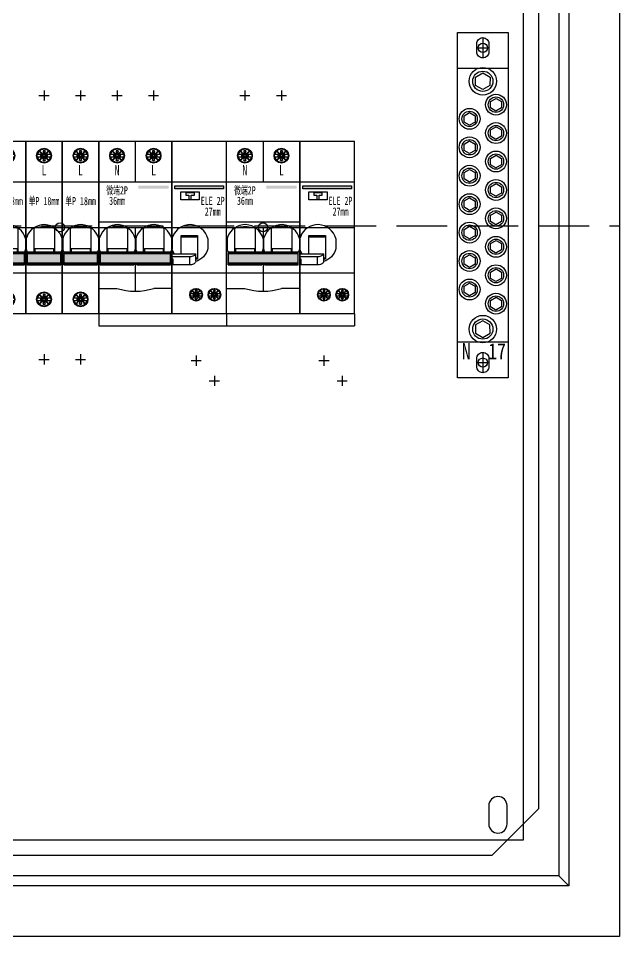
# Model space of a CAD drawing. Extents: x 1414011 to 1414611, y 414119 to 414819.
# Drawn here: x 1414314.7 to 1414611, y 414118.9 to 414571.1 of the extents above; entities that cross this region are included whole.
import ezdxf
from ezdxf.enums import TextEntityAlignment as Align

# ---------------------------------------------------------------- set-up
doc = ezdxf.new("R2010")
doc.units = 0
doc.header["$MEASUREMENT"] = 0
doc.linetypes.add('DASH', pattern=[0.35, 0.25, -0.1])
doc.linetypes.add('LYJS-XX', pattern=[0.35, 0.25, -0.1])
for name, color, linetype in [('LY-JS-BJ', 7, 'Continuous'), ('LY-JS-YQJ', 7, 'Continuous'), ('布置图', 20, 'Continuous')]:
    doc.layers.add(name, color=color, linetype=linetype)
doc.styles.add('-宋体', font='', dxfattribs={"width": 0.65})
doc.styles.add('LY-SJ-元器件', font='', dxfattribs={"width": 0.6, "height": 4})
doc.styles.get('-宋体').set_extended_font_data('NSimSun')
doc.styles.get('LY-SJ-元器件').set_extended_font_data('SimSun')

# ---------------------------------------------------------------- blocks, each defined once
blk = doc.blocks.new('A$C7F2E4CF4')
at = {"layer": 'LY-JS-YQJ', "color": 1, "linetype": 'DASH'}
for p, q in [((0, 5), (0, -5)), ((-3, 0), (3, 0))]:
    blk.add_line(p, q, dxfattribs=at)
at = {"layer": 'LY-JS-YQJ', "color": 0, "linetype": 'ByBlock'}
blk.add_lwpolyline([(0, 5), (0, 5, -0.414214), (3, 2), (3, -2, -0.414214), (0, -5), (0, -5, -0.414214), (-3, -2), (-3, 2, -0.414214)], format="xyb", close=True, dxfattribs=at)
blk = doc.blocks.new('17位零排2021')
at = {"layer": 'LY-JS-YQJ', "color": 2, "linetype": 'ByBlock'}
blk.add_lwpolyline([(25, 170), (25, 0), (0, 0), (0, 170)], close=True, dxfattribs=at)
for points in [[(0, 152.5), (25, 152.5)], [(25, 17.5), (0, 17.5)]]:
    blk.add_lwpolyline(points, dxfattribs=at)
at = {"layer": 'LY-JS-YQJ', "color": 3}
for points in [[(12.49, 141.91), (8.94, 143.97), (8.96, 148.07), (12.51, 150.1), (16.06, 148.04), (16.04, 143.94)], [(18.99, 131.38), (16.29, 132.95), (16.3, 136.07), (19.01, 137.62), (21.71, 136.05), (21.7, 132.93)], [(5.99, 124.38), (3.29, 125.95), (3.3, 129.07), (6.01, 130.62), (8.71, 129.05), (8.7, 125.93)], [(18.99, 117.38), (16.29, 118.95), (16.3, 122.07), (19.01, 123.62), (21.71, 122.05), (21.7, 118.93)], [(5.99, 110.38), (3.29, 111.95), (3.3, 115.07), (6.01, 116.62), (8.71, 115.05), (8.7, 111.93)], [(18.99, 103.38), (16.29, 104.95), (16.3, 108.07), (19.01, 109.62), (21.71, 108.05), (21.7, 104.93)], [(5.99, 96.38), (3.29, 97.95), (3.3, 101.07), (6.01, 102.62), (8.71, 101.05), (8.7, 97.93)], [(18.99, 89.38), (16.29, 90.95), (16.3, 94.07), (19.01, 95.62), (21.71, 94.05), (21.7, 90.93)], [(5.99, 82.38), (3.29, 83.95), (3.3, 87.07), (6.01, 88.62), (8.71, 87.05), (8.7, 83.93)], [(18.99, 75.38), (16.29, 76.95), (16.3, 80.07), (19.01, 81.62), (21.71, 80.05), (21.7, 76.93)], [(5.99, 68.38), (3.29, 69.95), (3.3, 73.07), (6.01, 74.62), (8.71, 73.05), (8.7, 69.93)], [(18.99, 61.38), (16.29, 62.95), (16.3, 66.07), (19.01, 67.62), (21.71, 66.05), (21.7, 62.93)], [(5.99, 54.38), (3.29, 55.95), (3.3, 59.07), (6.01, 60.62), (8.71, 59.05), (8.7, 55.93)], [(18.99, 47.38), (16.29, 48.95), (16.3, 52.07), (19.01, 53.62), (21.71, 52.05), (21.7, 48.93)], [(5.99, 40.38), (3.29, 41.95), (3.3, 45.07), (6.01, 46.62), (8.71, 45.05), (8.7, 41.93)], [(18.99, 33.38), (16.29, 34.95), (16.3, 38.07), (19.01, 39.62), (21.71, 38.05), (21.7, 34.93)], [(12.49, 28.09), (8.94, 26.03), (8.96, 21.93), (12.51, 19.9), (16.06, 21.96), (16.04, 26.06)]]:
    blk.add_lwpolyline(points, close=True, dxfattribs=at)
for centre, radius in [((12.5, 146.01), 6.76), ((12.5, 146.01), 4.97), ((19, 134.5), 5.14), ((19, 134.5), 3.78), ((6, 127.5), 5.14), ((6, 127.5), 3.78), ((19, 120.5), 5.14), ((19, 120.5), 3.78), ((6, 113.5), 5.14), ((6, 113.5), 3.78), ((19, 106.5), 5.14), ((19, 106.5), 3.78), ((6, 99.5), 5.14), ((6, 99.5), 3.78), ((19, 92.5), 5.14), ((19, 92.5), 3.78), ((6, 85.5), 5.14), ((6, 85.5), 3.78), ((19, 78.5), 5.14), ((19, 78.5), 3.78), ((6, 71.5), 5.14), ((6, 71.5), 3.78), ((19, 64.5), 5.14), ((19, 64.5), 3.78), ((6, 57.5), 5.14), ((6, 57.5), 3.78), ((19, 50.5), 5.14), ((19, 50.5), 3.78), ((6, 43.5), 5.14), ((6, 43.5), 3.78), ((19, 36.5), 5.14), ((19, 36.5), 3.78), ((12.5, 23.99), 6.76), ((12.5, 23.99), 4.97)]:
    blk.add_circle(centre, radius, dxfattribs=at)
at = {"layer": 'LY-JS-YQJ', "color": 0}
for p in [(12.5, 162.5), (12.5, 7.5)]:
    blk.add_blockref('A$C7F2E4CF4', p, dxfattribs=at)
at = {"layer": 'LY-JS-YQJ', "color": 1, "style": '-宋体', "width": 0.8}
blk.add_text('N', height=8, dxfattribs=at).set_placement((2.16, 9.05))
at = {"layer": 'LY-JS-YQJ', "color": 4, "style": '-宋体', "width": 0.8}
blk.add_text('17', height=8, dxfattribs=at).set_placement((15.18, 9.05))
blk = doc.blocks.new('微端2P+ELE-63mm-2022.1')
h = blk.add_hatch(color=3)
h.dxf.hatch_style = 1
h.paths.add_polyline_path([(34.5, 19), (34.5, 20.5), (19.5, 20.5), (19.5, 19)])
h = blk.add_hatch(color=3)
h.dxf.hatch_style = 1
h.paths.add_polyline_path([(61.5, 19), (61.5, 20.5), (37.5, 20.5), (37.5, 19)])
h = blk.add_hatch(color=0)
h.dxf.hatch_style = 1
h.paths.add_polyline_path([(0.7, -12.97), (0.7, -17.47), (35.3, -17.47), (35.3, -12.97)])
at = {"color": 1}
for p, q in [((6.5, 65), (11.5, 65)), ((9, 67.5), (9, 62.5)), ((24.5, 65), (29.5, 65)), ((27, 67.5), (27, 62.5)), ((0, 0), (63, 0))]:
    blk.add_line(p, q, dxfattribs=at)
at = {"color": 0}
for p, q in [((0, 42.5), (36, 42.5)), ((0, -42.5), (0, 42.5)), ((18, 42.5), (18, 22.5)), ((36, 42.5), (36, -42.5)), ((63, -42.5), (63, 42.5)), ((0, 22.5), (36, 22.5)), ((36, 2.5), (0, 2.5)), ((18, 0), (18, -12.22)), ((18, -17.47), (18, -31.46)), ((48.65, -15.61), (47.85, -15.61)), ((36, -22.5), (0, -22.5)), ((0, -42.5), (0, -48.5)), ((36, -42.5), (0, -42.5)), ((63, -42.5), (63, -48.5)), ((0, -48.5), (63, -48.5))]:
    blk.add_line(p, q, dxfattribs=at)
at = {"color": 0, "linetype": 'Continuous', "lineweight": 25}
for p, q in [((6.7, 37.82), (6.49, 37.61)), ((6.49, 37.61), (6.6, 37.5)), ((6.6, 37.5), (8.15, 35.95)), ((6.81, 37.71), (6.7, 37.82)), ((8.39, 36.13), (6.81, 37.71)), ((9.5, 37.66), (8.5, 37.66)), ((8.5, 37.66), (8.5, 36.46)), ((8.5, 37.66), (8.85, 36.31)), ((8.5, 36.46), (8.85, 35.96)), ((9.15, 36.31), (8.85, 36.31)), ((8.85, 36.31), (8.85, 35.96)), ((9.5, 37.66), (9.15, 36.31)), ((9.5, 36.46), (9.15, 35.96)), ((9.15, 35.96), (9.15, 36.31)), ((9.5, 36.46), (9.5, 37.66)), ((11.19, 37.71), (9.61, 36.13)), ((9.85, 35.95), (11.4, 37.5)), ((11.3, 37.82), (11.19, 37.71)), ((11.51, 37.61), (11.3, 37.82)), ((11.4, 37.5), (11.51, 37.61)), ((24.7, 37.82), (24.49, 37.61)), ((24.49, 37.61), (24.6, 37.5)), ((24.6, 37.5), (26.15, 35.95)), ((24.81, 37.71), (24.7, 37.82)), ((26.39, 36.13), (24.81, 37.71)), ((26.5, 37.66), (26.5, 36.46)), ((26.5, 37.66), (26.85, 36.31)), ((27.5, 37.66), (26.5, 37.66)), ((26.5, 36.46), (26.85, 35.96)), ((26.85, 36.31), (26.85, 35.96)), ((27.15, 36.31), (26.85, 36.31)), ((27.5, 37.66), (27.15, 36.31)), ((27.5, 36.46), (27.15, 35.96)), ((27.15, 35.96), (27.15, 36.31)), ((27.5, 36.46), (27.5, 37.66)), ((29.19, 37.71), (27.61, 36.13)), ((27.85, 35.95), (29.4, 37.5)), ((29.3, 37.82), (29.19, 37.71)), ((29.51, 37.61), (29.3, 37.82)), ((29.4, 37.5), (29.51, 37.61)), ((5.58, 34.71), (7.95, 34.71)), ((7.95, 35.91), (5.59, 35.91)), ((6.6, 33.12), (6.49, 33.01)), ((6.49, 33.01), (6.7, 32.8)), ((8.15, 34.67), (6.6, 33.12)), ((6.7, 32.8), (6.81, 32.91)), ((6.81, 32.91), (8.39, 34.49)), ((7.25, 35.91), (8, 35.46)), ((7.25, 35.91), (7.25, 34.71)), ((7.25, 34.71), (8, 35.16)), ((8, 35.46), (8, 35.16)), ((8.25, 35.46), (8, 35.46)), ((8, 35.16), (8.25, 35.16)), ((8.5, 34.16), (8.85, 34.65)), ((8.5, 32.96), (8.85, 34.31)), ((8.5, 34.16), (8.5, 32.96)), ((8.5, 32.96), (9.5, 32.96)), ((8.85, 34.65), (8.85, 34.31)), ((8.85, 34.31), (9.15, 34.31)), ((9, 31.81), (9, 32.06)), ((9.15, 34.31), (9.15, 34.66)), ((9.5, 34.16), (9.15, 34.66)), ((9.15, 34.31), (9.5, 32.96)), ((9.5, 32.96), (9.5, 34.16)), ((9.61, 34.49), (11.19, 32.91)), ((10, 35.46), (9.75, 35.46)), ((9.75, 35.16), (10, 35.16)), ((11.4, 33.12), (9.85, 34.67)), ((10.75, 35.91), (10, 35.46)), ((10, 35.16), (10, 35.46)), ((10.75, 34.71), (10, 35.16)), ((12.42, 35.91), (10.05, 35.91)), ((10.05, 34.71), (12.41, 34.71)), ((10.75, 34.71), (10.75, 35.91)), ((11.19, 32.91), (11.3, 32.8)), ((11.3, 32.8), (11.51, 33.01)), ((11.51, 33.01), (11.4, 33.12)), ((23.58, 34.71), (25.95, 34.71)), ((25.95, 35.91), (23.59, 35.91)), ((24.6, 33.12), (24.49, 33.01)), ((24.49, 33.01), (24.7, 32.8)), ((26.15, 34.67), (24.6, 33.12)), ((24.7, 32.8), (24.81, 32.91)), ((24.81, 32.91), (26.39, 34.49)), ((25.25, 35.91), (25.25, 34.71)), ((25.25, 35.91), (26, 35.46)), ((25.25, 34.71), (26, 35.16)), ((26.25, 35.46), (26, 35.46)), ((26, 35.46), (26, 35.16)), ((26, 35.16), (26.25, 35.16)), ((26.5, 34.16), (26.85, 34.65)), ((26.5, 32.96), (26.85, 34.31)), ((26.5, 34.16), (26.5, 32.96)), ((26.5, 32.96), (27.5, 32.96)), ((26.85, 34.65), (26.85, 34.31)), ((26.85, 34.31), (27.15, 34.31)), ((27, 31.81), (27, 32.06)), ((27.5, 34.16), (27.15, 34.66)), ((27.15, 34.31), (27.15, 34.66)), ((27.15, 34.31), (27.5, 32.96)), ((27.5, 32.96), (27.5, 34.16)), ((27.61, 34.49), (29.19, 32.91)), ((28, 35.46), (27.75, 35.46)), ((27.75, 35.16), (28, 35.16)), ((29.4, 33.12), (27.85, 34.67)), ((28.75, 35.91), (28, 35.46)), ((28, 35.16), (28, 35.46)), ((28.75, 34.71), (28, 35.16)), ((30.42, 35.91), (28.05, 35.91)), ((28.05, 34.71), (30.41, 34.71)), ((28.75, 34.71), (28.75, 35.91)), ((29.19, 32.91), (29.3, 32.8)), ((29.3, 32.8), (29.51, 33.01)), ((29.51, 33.01), (29.4, 33.12)), ((4.1, -12.22), (4.1, -0.35)), ((14.1, -0.35), (14.1, -12.22)), ((22.1, -12.22), (22.1, -0.35)), ((32.1, -0.35), (32.1, -12.22)), ((40.55, -13.08), (40.55, -3.94)), ((40.55, -3.94), (48.65, -3.94)), ((48.65, -3.94), (48.65, -15.61)), ((0.25, -5.47), (0.25, -10.49)), ((17.95, -5.47), (17.95, -10.49)), ((18.25, -5.47), (18.25, -10.49)), ((35.95, -5.47), (35.95, -10.49)), ((36.11, -5.47), (36.11, -10.49)), ((40.55, -4.67), (48.65, -4.67)), ((53.81, -5.47), (53.81, -10.49)), ((0.7, -12.22), (0.7, -12.44)), ((35.3, -12.22), (0.7, -12.22)), ((35.3, -12.44), (0.7, -12.44)), ((0.7, -18.44), (0.7, -12.44)), ((35.3, -12.97), (0.7, -12.97)), ((0.7, -12.97), (0.7, -17.47)), ((4.45, -10.38), (13.75, -10.38)), ((4.45, -10.38), (4.45, -12.22)), ((13.75, -10.38), (13.75, -12.22)), ((22.45, -10.38), (31.75, -10.38)), ((22.45, -10.38), (22.45, -12.22)), ((31.75, -10.38), (31.75, -12.22)), ((35.3, -12.44), (35.3, -12.22)), ((35.3, -18.44), (35.3, -12.44)), ((35.3, -17.47), (35.3, -12.97)), ((36, -13.09), (47.68, -13.09)), ((40.55, -13.08), (47.85, -13.08)), ((47.85, -16.51), (47.85, -13.08)), ((0.7, -17.47), (35.3, -17.47)), ((36, -14.38), (44.85, -14.38)), ((36, -15.45), (36.55, -15.45)), ((36.55, -15.61), (36, -15.61)), ((36.55, -15.45), (36.55, -18.44)), ((44.85, -18.44), (44.85, -14.38)), ((47.85, -14.99), (48.65, -14.99)), ((0.7, -18.13), (35.3, -18.13)), ((0.7, -18.44), (17.3, -18.44)), ((18.7, -18.44), (35.3, -18.44)), ((44.85, -18.44), (36.55, -18.44)), ((46, -31.01), (45.82, -31.19)), ((45.82, -31.19), (45.91, -31.29)), ((45.91, -31.29), (47.24, -32.62)), ((46.09, -31.1), (46, -31.01)), ((47.45, -32.46), (46.09, -31.1)), ((47.54, -31.15), (47.84, -32.31)), ((47.54, -31.15), (47.54, -32.18)), ((48.4, -31.15), (47.54, -31.15)), ((48.4, -31.15), (48.1, -32.31)), ((48.4, -32.18), (48.4, -31.15)), ((49.85, -31.1), (48.49, -32.46)), ((48.7, -32.62), (50.03, -31.29)), ((49.94, -31.01), (49.85, -31.1)), ((50.12, -31.19), (49.94, -31.01)), ((50.03, -31.29), (50.12, -31.19)), ((55, -31.01), (54.82, -31.19)), ((54.82, -31.19), (54.91, -31.29)), ((54.91, -31.29), (56.24, -32.62)), ((55.09, -31.1), (55, -31.01)), ((56.45, -32.46), (55.09, -31.1)), ((56.54, -31.15), (56.84, -32.31)), ((56.54, -31.15), (56.54, -32.18)), ((57.4, -31.15), (56.54, -31.15)), ((57.4, -31.15), (57.1, -32.31)), ((57.4, -32.18), (57.4, -31.15)), ((58.85, -31.1), (57.49, -32.46)), ((57.7, -32.62), (59.03, -31.29)), ((58.94, -31.01), (58.85, -31.1)), ((59.12, -31.19), (58.94, -31.01)), ((59.03, -31.29), (59.12, -31.19)), ((47.07, -32.65), (45.04, -32.65)), ((45.04, -33.68), (47.07, -33.68)), ((45.91, -35.04), (45.82, -35.14)), ((45.82, -35.14), (46, -35.32)), ((47.24, -33.71), (45.91, -35.04)), ((46, -35.32), (46.09, -35.23)), ((46.09, -35.23), (47.45, -33.87)), ((46.47, -32.65), (46.47, -33.68)), ((46.47, -32.65), (47.11, -33.04)), ((46.47, -33.68), (47.11, -33.29)), ((47.11, -33.04), (47.11, -33.29)), ((47.33, -33.04), (47.11, -33.04)), ((47.11, -33.29), (47.33, -33.29)), ((47.54, -32.18), (47.84, -32.61)), ((47.54, -34.15), (47.84, -33.73)), ((47.54, -35.18), (47.84, -34.02)), ((47.54, -34.15), (47.54, -35.18)), ((47.54, -35.18), (48.4, -35.18)), ((48.1, -32.31), (47.84, -32.31)), ((47.84, -32.31), (47.84, -32.61)), ((47.84, -33.73), (47.84, -34.02)), ((47.84, -34.02), (48.1, -34.02)), ((47.97, -36.17), (47.97, -35.95)), ((48.4, -32.18), (48.1, -32.61)), ((48.1, -32.61), (48.1, -32.31)), ((48.1, -34.02), (48.1, -33.72)), ((48.4, -34.15), (48.1, -33.72)), ((48.1, -34.02), (48.4, -35.18)), ((48.4, -35.18), (48.4, -34.15)), ((48.49, -33.87), (49.85, -35.23)), ((48.83, -33.04), (48.61, -33.04)), ((48.61, -33.29), (48.83, -33.29)), ((50.03, -35.04), (48.7, -33.71)), ((49.47, -32.65), (48.83, -33.04)), ((48.83, -33.29), (48.83, -33.04)), ((49.47, -33.68), (48.83, -33.29)), ((50.9, -32.65), (48.87, -32.65)), ((48.87, -33.68), (50.89, -33.68)), ((49.47, -33.68), (49.47, -32.65)), ((49.85, -35.23), (49.94, -35.32)), ((49.94, -35.32), (50.12, -35.14)), ((50.12, -35.14), (50.03, -35.04)), ((56.07, -32.65), (54.04, -32.65)), ((54.04, -33.68), (56.07, -33.68)), ((54.91, -35.04), (54.82, -35.14)), ((54.82, -35.14), (55, -35.32)), ((56.24, -33.71), (54.91, -35.04)), ((55, -35.32), (55.09, -35.23)), ((55.09, -35.23), (56.45, -33.87)), ((55.47, -32.65), (55.47, -33.68)), ((55.47, -32.65), (56.11, -33.04)), ((55.47, -33.68), (56.11, -33.29)), ((56.11, -33.04), (56.11, -33.29)), ((56.33, -33.04), (56.11, -33.04)), ((56.11, -33.29), (56.33, -33.29)), ((56.54, -32.18), (56.84, -32.61)), ((56.54, -34.15), (56.84, -33.73)), ((56.54, -35.18), (56.84, -34.02)), ((56.54, -34.15), (56.54, -35.18)), ((56.54, -35.18), (57.4, -35.18)), ((57.1, -32.31), (56.84, -32.31)), ((56.84, -32.31), (56.84, -32.61)), ((56.84, -33.73), (56.84, -34.02)), ((56.84, -34.02), (57.1, -34.02)), ((56.97, -36.17), (56.97, -35.95)), ((57.4, -32.18), (57.1, -32.61)), ((57.1, -32.61), (57.1, -32.31)), ((57.1, -34.02), (57.1, -33.72)), ((57.4, -34.15), (57.1, -33.72)), ((57.1, -34.02), (57.4, -35.18)), ((57.4, -35.18), (57.4, -34.15)), ((57.49, -33.87), (58.85, -35.23)), ((57.83, -33.04), (57.61, -33.04)), ((57.61, -33.29), (57.83, -33.29)), ((59.03, -35.04), (57.7, -33.71)), ((58.47, -32.65), (57.83, -33.04)), ((57.83, -33.29), (57.83, -33.04)), ((58.47, -33.68), (57.83, -33.29)), ((59.9, -32.65), (57.87, -32.65)), ((57.87, -33.68), (59.89, -33.68)), ((58.47, -33.68), (58.47, -32.65)), ((58.85, -35.23), (58.94, -35.32)), ((58.94, -35.32), (59.12, -35.14)), ((59.12, -35.14), (59.03, -35.04))]:
    blk.add_line(p, q, dxfattribs=at)
at = {"color": 1, "linetype": 'ByBlock'}
for p, q in [((47.97, -63.1), (47.97, -68.1)), ((45.47, -65.6), (50.47, -65.6)), ((54.47, -75.6), (59.47, -75.6)), ((56.97, -73.1), (56.97, -78.1))]:
    blk.add_line(p, q, dxfattribs=at)
at = {"color": 0}
for points in [[(63, -42.5), (36, -42.5), (36, 42.5), (63, 42.5)], [(36, 22.5), (63, 22.5)], [(42.9, 17), (42.9, 15.8), (44.4, 15.8), (44.4, 13.8), (45.6, 13.8), (45.6, 15.8), (47.1, 15.8), (47.1, 17), (42.9, 17)], [(63, -22.5), (36, -22.5)], [(0, -30.05), (8.89, -30.05)], [(36, -30.05), (27.11, -30.05)]]:
    blk.add_lwpolyline(points, dxfattribs=at)
at = {"color": 0, "linetype": 'Continuous', "lineweight": 25}
for points in [[(8.85, 35.96, -0.008657), (8.83, 35.88, -0.023793), (8.8, 35.81, -0.091571), (8.7, 35.65, -0.078411), (8.54, 35.53, -0.073505), (8.41, 35.48, -0.017685), (8.36, 35.47, -0.010456), (8.3, 35.46, -0.005778), (8.25, 35.46)], [(8.25, 35.16, -0.00869), (8.33, 35.15, -0.023887), (8.41, 35.14, -0.086312), (8.57, 35.07, -0.089889), (8.74, 34.92, -0.067544), (8.8, 34.81, -0.017754), (8.82, 34.76, -0.010496), (8.84, 34.71, -0.005799), (8.85, 34.65)], [(9.75, 35.46, -0.008656), (9.67, 35.47, -0.023792), (9.59, 35.48, -0.085963), (9.43, 35.54, -0.089526), (9.26, 35.69, -0.067272), (9.2, 35.81, -0.017683), (9.18, 35.86, -0.010455), (9.16, 35.91, -0.005777), (9.15, 35.96)], [(9.15, 34.66, -0.008657), (9.17, 34.74, -0.023793), (9.2, 34.81, -0.091571), (9.3, 34.96, -0.078412), (9.46, 35.09, -0.073501), (9.59, 35.14, -0.017684), (9.64, 35.15, -0.010456), (9.7, 35.15, -0.005777), (9.75, 35.16)], [(26.85, 35.96, -0.008657), (26.83, 35.88, -0.023793), (26.8, 35.81, -0.091571), (26.7, 35.65, -0.078411), (26.54, 35.53, -0.073505), (26.41, 35.48, -0.017685), (26.36, 35.47, -0.010456), (26.3, 35.46, -0.005778), (26.25, 35.46)], [(26.25, 35.16, -0.00869), (26.33, 35.15, -0.023887), (26.41, 35.14, -0.086312), (26.57, 35.07, -0.089889), (26.74, 34.92, -0.067544), (26.8, 34.81, -0.017754), (26.82, 34.76, -0.010496), (26.84, 34.71, -0.005799), (26.85, 34.65)], [(27.75, 35.46, -0.008656), (27.67, 35.47, -0.023792), (27.59, 35.48, -0.085963), (27.43, 35.54, -0.089526), (27.26, 35.69, -0.067272), (27.2, 35.81, -0.017683), (27.18, 35.86, -0.010455), (27.16, 35.91, -0.005777), (27.15, 35.96)], [(27.15, 34.66, -0.008657), (27.17, 34.74, -0.023793), (27.2, 34.81, -0.091571), (27.3, 34.96, -0.078412), (27.46, 35.09, -0.073501), (27.59, 35.14, -0.017684), (27.64, 35.15, -0.010456), (27.7, 35.15, -0.005777), (27.75, 35.16)], [(17.95, -5.47, 0.325898), (9.48, 1.36, 0.327549), (0.48, -4.75, 0.019903), (0.25, -5.47)], [(4.1, -0.35, -0.057791), (7.63, 0.35, -0.021426), (9.1, 0.42)], [(9.1, 0.42, -0.062866), (13.22, -0.09, -0.011925), (13.81, -0.26, -0.00278), (14.1, -0.35)], [(35.95, -5.47, 0.325898), (27.48, 1.36, 0.327549), (18.48, -4.75, 0.019903), (18.25, -5.47)], [(22.1, -0.35, -0.057791), (25.63, 0.35, -0.021426), (27.1, 0.42)], [(27.1, 0.42, -0.062866), (31.22, -0.09, -0.011925), (31.81, -0.26, -0.00278), (32.1, -0.35)], [(53.81, -5.47, 0.325898), (45.34, 1.36, 0.327549), (36.34, -4.75, 0.019903), (36.11, -5.47)], [(0.95, -12.22, -0.004985), (0.8, -11.97, -0.030991), (0.56, -11.44, -0.01067), (0.46, -11.16, -0.005787), (0.39, -10.94, -0.003458), (0.32, -10.72, -0.001919), (0.25, -10.49)], [(17.95, -10.49, -0.002854), (17.85, -10.83, -0.004585), (17.78, -11.05, -0.019111), (17.6, -11.55, -0.037551), (17.32, -12.12, -0.002555), (17.26, -12.22)], [(18.95, -12.22, -0.004985), (18.8, -11.97, -0.030991), (18.56, -11.44, -0.01067), (18.46, -11.16, -0.005787), (18.39, -10.94, -0.003458), (18.32, -10.72, -0.001919), (18.25, -10.49)], [(35.95, -10.49, -0.002854), (35.85, -10.83, -0.004585), (35.78, -11.05, -0.019111), (35.6, -11.55, -0.037551), (35.32, -12.12, -0.002555), (35.26, -12.22)], [(37.19, -13.09, -0.001795), (36.72, -12.11, -0.00414), (36.48, -11.57, -0.009598), (36.28, -11.1, -0.013431), (36.18, -10.85, -0.015877), (36.14, -10.72, -0.023788), (36.12, -10.63, -0.050604), (36.11, -10.53, -0.012356), (36.11, -10.49)], [(44.85, -14.38, 0.009763), (45.08, -14.37, 0.05752), (46.08, -14.21, 0.073734), (46.98, -13.81, 0.073656), (47.49, -13.36, 0.028209), (47.59, -13.23, 0.012152), (47.68, -13.09)], [(47.85, -13.22, 0.010405), (47.85, -13.21, 0.052357), (47.85, -13.2, 0.052352), (47.84, -13.19, 0.046202), (47.83, -13.17, 0.029578), (47.82, -13.16, 0.02368), (47.8, -13.15, 0.017967), (47.78, -13.14, 0.014665), (47.76, -13.13, 0.011695), (47.74, -13.12, 0.016038), (47.7, -13.1, 0.002868), (47.68, -13.09)], [(53.81, -10.49, -0.25096), (47.8, -16.87)], [(47.85, -16.51, -0.010744), (47.85, -16.6, -0.101991), (47.7, -17.11, -0.08255), (47.35, -17.58, -0.05423), (46.92, -17.91, -0.059873), (46.2, -18.23, -0.070818), (45, -18.44, -0.004299), (44.85, -18.44)], [(47.84, -32.61, -0.008657), (47.82, -32.67, -0.023793), (47.8, -32.74, -0.091571), (47.71, -32.87, -0.078411), (47.58, -32.98, -0.073505), (47.46, -33.02, -0.017685), (47.42, -33.03, -0.010456), (47.37, -33.03, -0.005778), (47.33, -33.04)], [(47.33, -33.29, -0.00869), (47.39, -33.3, -0.023887), (47.46, -33.31, -0.086312), (47.6, -33.37, -0.089889), (47.74, -33.5, -0.067544), (47.8, -33.6, -0.017754), (47.81, -33.64, -0.010496), (47.83, -33.68, -0.005799), (47.84, -33.73)], [(48.61, -33.04, -0.008656), (48.54, -33.03, -0.023792), (48.48, -33.02, -0.085963), (48.34, -32.96, -0.089526), (48.2, -32.83, -0.067272), (48.14, -32.74, -0.017683), (48.12, -32.69, -0.010455), (48.11, -32.65, -0.005777), (48.1, -32.61)], [(48.1, -33.72, -0.008657), (48.12, -33.66, -0.023793), (48.14, -33.59, -0.091571), (48.23, -33.46, -0.078412), (48.36, -33.35, -0.073501), (48.48, -33.31, -0.017684), (48.52, -33.3, -0.010456), (48.57, -33.3, -0.005777), (48.61, -33.29)], [(56.84, -32.61, -0.008657), (56.82, -32.67, -0.023793), (56.8, -32.74, -0.091571), (56.71, -32.87, -0.078411), (56.58, -32.98, -0.073505), (56.46, -33.02, -0.017685), (56.42, -33.03, -0.010456), (56.37, -33.03, -0.005778), (56.33, -33.04)], [(56.33, -33.29, -0.00869), (56.39, -33.3, -0.023887), (56.46, -33.31, -0.086312), (56.6, -33.37, -0.089889), (56.74, -33.5, -0.067544), (56.8, -33.6, -0.017754), (56.81, -33.64, -0.010496), (56.83, -33.68, -0.005799), (56.84, -33.73)], [(57.61, -33.04, -0.008656), (57.54, -33.03, -0.023792), (57.48, -33.02, -0.085963), (57.34, -32.96, -0.089526), (57.2, -32.83, -0.067272), (57.14, -32.74, -0.017683), (57.12, -32.69, -0.010455), (57.11, -32.65, -0.005777), (57.1, -32.61)], [(57.1, -33.72, -0.008657), (57.12, -33.66, -0.023793), (57.14, -33.59, -0.091571), (57.23, -33.46, -0.078412), (57.36, -33.35, -0.073501), (57.48, -33.31, -0.017684), (57.52, -33.3, -0.010456), (57.57, -33.3, -0.005777), (57.61, -33.29)]]:
    blk.add_lwpolyline(points, format="xyb", dxfattribs=at)
at = {"color": 3}
blk.add_lwpolyline([(37.5, 20.5), (61.5, 20.5), (61.5, 19), (37.5, 19)], close=True, dxfattribs=at)
at = {"color": 0}
blk.add_lwpolyline([(40.5, 17.5), (49.5, 17.5), (49.5, 13.5), (40.5, 13.5)], close=True, dxfattribs=at)
for centre, radius in [((9, 35.31), 3.64), ((9, 35.31), 3.39), ((27, 35.31), 3.64), ((27, 35.31), 3.39), ((47.97, -33.16), 3.12), ((47.97, -33.16), 2.91), ((56.97, -33.16), 3.12), ((56.97, -33.16), 2.91)]:
    blk.add_circle(centre, radius, dxfattribs=at)
at = {"color": 0, "linetype": 'Continuous', "lineweight": 25}
for centre, radius in [((9, 35.31), 3.5), ((27, 35.31), 3.5), ((47.97, -33.16), 3), ((56.97, -33.16), 3)]:
    blk.add_circle(centre, radius, dxfattribs=at)
for centre, radius, start, end in [((9, 35.31), 3.25, 137.6454, 169.3613), ((9, 35.31), 3.25, 47.6454, 132.3546), ((7.95, 36.46), 0.552, 270, 360), ((10.05, 36.46), 0.552, 180, 270), ((9, 35.31), 3.25, 10.6387, 42.3546), ((27, 35.31), 3.25, 137.6454, 169.3613), ((27, 35.31), 3.25, 47.6454, 132.3546), ((25.95, 36.46), 0.552, 270, 360), ((28.05, 36.46), 0.552, 180, 270), ((27, 35.31), 3.25, 10.6387, 42.3546), ((9, 35.31), 3.25, 190.6387, 222.3546), ((9, 35.31), 3.25, 227.6454, 312.3546), ((7.95, 34.16), 0.552, 0, 90), ((10.05, 34.16), 0.552, 90, 180), ((9, 35.31), 3.25, 317.6454, 349.3613), ((27, 35.31), 3.25, 190.6387, 222.3546), ((27, 35.31), 3.25, 227.6454, 312.3546), ((25.95, 34.16), 0.552, 0, 90), ((28.05, 34.16), 0.552, 90, 180), ((27, 35.31), 3.25, 317.6454, 349.3613), ((47.97, -33.16), 2.79, 137.6454, 169.3613), ((47.97, -33.16), 2.79, 47.6454, 132.3546), ((47.97, -33.16), 2.79, 10.6387, 42.3546), ((56.97, -33.16), 2.79, 137.6454, 169.3613), ((56.97, -33.16), 2.79, 47.6454, 132.3546), ((56.97, -33.16), 2.79, 10.6387, 42.3546), ((47.97, -33.16), 2.79, 190.6387, 222.3546), ((47.97, -33.16), 2.79, 227.6454, 312.3546), ((47.07, -32.18), 0.474, 270, 360), ((47.07, -34.15), 0.474, 0, 90), ((48.87, -32.18), 0.474, 180, 270), ((48.87, -34.15), 0.474, 90, 180), ((47.97, -33.16), 2.79, 317.6454, 349.3613), ((56.97, -33.16), 2.79, 190.6387, 222.3546), ((56.97, -33.16), 2.79, 227.6454, 312.3546), ((56.07, -32.18), 0.474, 270, 360), ((56.07, -34.15), 0.474, 0, 90), ((57.87, -32.18), 0.474, 180, 270), ((57.87, -34.15), 0.474, 90, 180), ((56.97, -33.16), 2.79, 317.6454, 349.3613)]:
    blk.add_arc(centre, radius, start, end, dxfattribs=at)
at = {"color": 0}
blk.add_arc((18, -1.43), 30.03, 252.3363, 287.6637, dxfattribs=at)
at = {"color": 0, "style": 'LY-SJ-元器件', "width": 0.7}
for s, p in [('N', (9, 28.16)), ('L', (27, 28.16))]:
    blk.add_text(s, height=5, dxfattribs=at).set_placement(p, align=Align.MIDDLE)
at = {"color": 1, "style": 'LY-SJ-元器件', "width": 0.6}
for s, p in [('微端2P', (9, 18.37)), ('36mm', (9, 13.08))]:
    blk.add_text(s, height=4, dxfattribs=at).set_placement(p, align=Align.MIDDLE)
at = {"color": 4, "style": 'LY-SJ-元器件', "width": 0.6}
for s, p in [('ELE 2P', (56.13, 13.08)), ('27mm', (56.13, 7.82))]:
    blk.add_text(s, height=4, dxfattribs=at).set_placement(p, align=Align.MIDDLE)
blk = doc.blocks.new('微端1P-18mm-2022.1')
h = blk.add_hatch(color=0)
h.dxf.hatch_style = 1
h.paths.add_polyline_path([(17.3, -17.47), (17.3, -12.97), (0.7, -12.97), (0.7, -17.47)])
at = {"color": 1}
for p, q in [((6.5, 65), (11.5, 65)), ((9, 67.5), (9, 62.5)), ((0, 0), (18, 0)), ((9, -62.5), (9, -67.5)), ((6.5, -65), (11.5, -65))]:
    blk.add_line(p, q, dxfattribs=at)
at = {"color": 0}
for p, q in [((0, -42.5), (0, 42.5)), ((0, 42.5), (18, 42.5)), ((18, 42.5), (18, -42.5)), ((0, 22.5), (18, 22.5)), ((18, -22.5), (0, -22.5)), ((18, -42.5), (0, -42.5))]:
    blk.add_line(p, q, dxfattribs=at)
at = {"color": 0, "linetype": 'Continuous', "lineweight": 25}
for p, q in [((6.7, 37.82), (6.49, 37.61)), ((6.49, 37.61), (6.6, 37.5)), ((6.6, 37.5), (8.15, 35.95)), ((6.81, 37.71), (6.7, 37.82)), ((8.39, 36.13), (6.81, 37.71)), ((8.5, 37.66), (8.85, 36.31)), ((8.5, 37.66), (8.5, 36.46)), ((9.5, 37.66), (8.5, 37.66)), ((8.5, 36.46), (8.85, 35.96)), ((9.15, 36.31), (8.85, 36.31)), ((8.85, 36.31), (8.85, 35.96)), ((9.5, 37.66), (9.15, 36.31)), ((9.5, 36.46), (9.15, 35.96)), ((9.15, 35.96), (9.15, 36.31)), ((9.5, 36.46), (9.5, 37.66)), ((11.19, 37.71), (9.61, 36.13)), ((9.85, 35.95), (11.4, 37.5)), ((11.3, 37.82), (11.19, 37.71)), ((11.51, 37.61), (11.3, 37.82)), ((11.4, 37.5), (11.51, 37.61)), ((5.58, 34.71), (7.95, 34.71)), ((7.95, 35.91), (5.59, 35.91)), ((6.6, 33.12), (6.49, 33.01)), ((6.49, 33.01), (6.7, 32.8)), ((8.15, 34.67), (6.6, 33.12)), ((6.7, 32.8), (6.81, 32.91)), ((6.81, 32.91), (8.39, 34.49)), ((7.25, 35.91), (7.25, 34.71)), ((7.25, 35.91), (8, 35.46)), ((7.25, 34.71), (8, 35.16)), ((8, 35.46), (8, 35.16)), ((8.25, 35.46), (8, 35.46)), ((8, 35.16), (8.25, 35.16)), ((8.5, 34.16), (8.85, 34.65)), ((8.5, 32.96), (8.85, 34.31)), ((8.5, 34.16), (8.5, 32.96)), ((8.5, 32.96), (9.5, 32.96)), ((8.85, 34.65), (8.85, 34.31)), ((8.85, 34.31), (9.15, 34.31)), ((9, 31.81), (9, 32.06)), ((9.15, 34.31), (9.15, 34.66)), ((9.5, 34.16), (9.15, 34.66)), ((9.15, 34.31), (9.5, 32.96)), ((9.5, 32.96), (9.5, 34.16)), ((9.61, 34.49), (11.19, 32.91)), ((10, 35.46), (9.75, 35.46)), ((9.75, 35.16), (10, 35.16)), ((11.4, 33.12), (9.85, 34.67)), ((10.75, 35.91), (10, 35.46)), ((10, 35.16), (10, 35.46)), ((10.75, 34.71), (10, 35.16)), ((12.42, 35.91), (10.05, 35.91)), ((10.05, 34.71), (12.41, 34.71)), ((10.75, 34.71), (10.75, 35.91)), ((11.19, 32.91), (11.3, 32.8)), ((11.3, 32.8), (11.51, 33.01)), ((11.51, 33.01), (11.4, 33.12)), ((4.1, -12.22), (4.1, -0.35)), ((14.1, -0.35), (14.1, -12.22)), ((0.25, -5.47), (0.25, -10.49)), ((17.95, -5.47), (17.95, -10.49)), ((0.7, -12.22), (0.7, -12.44)), ((17.3, -12.22), (0.7, -12.22)), ((17.3, -12.44), (0.7, -12.44)), ((0.7, -18.44), (0.7, -12.44)), ((17.3, -12.97), (0.7, -12.97)), ((0.7, -12.97), (0.7, -17.47)), ((4.45, -10.38), (13.75, -10.38)), ((4.45, -10.38), (4.45, -12.22)), ((13.75, -10.38), (13.75, -12.22)), ((17.3, -12.44), (17.3, -12.22)), ((17.3, -18.44), (17.3, -12.44)), ((17.3, -17.47), (17.3, -12.97)), ((0.7, -17.47), (17.3, -17.47)), ((0.7, -18.13), (17.3, -18.13)), ((0.7, -18.44), (17.3, -18.44)), ((5.58, -36), (7.95, -36)), ((7.95, -34.8), (5.59, -34.8)), ((6.7, -32.89), (6.49, -33.1)), ((6.49, -33.1), (6.6, -33.21)), ((6.6, -33.21), (8.15, -34.76)), ((8.15, -36.04), (6.6, -37.59)), ((6.81, -33), (6.7, -32.89)), ((8.39, -34.58), (6.81, -33)), ((7.25, -34.8), (7.25, -36)), ((7.25, -34.8), (8, -35.25)), ((7.25, -36), (8, -35.55)), ((8, -35.25), (8, -35.55)), ((8.25, -35.25), (8, -35.25)), ((8, -35.55), (8.25, -35.55)), ((8.5, -33.05), (8.85, -34.4)), ((8.5, -33.05), (8.5, -34.25)), ((9.5, -33.05), (8.5, -33.05)), ((8.5, -34.25), (8.85, -34.75)), ((8.5, -36.55), (8.85, -36.05)), ((9.15, -34.4), (8.85, -34.4)), ((8.85, -34.4), (8.85, -34.75)), ((8.85, -36.05), (8.85, -36.4)), ((9.5, -33.05), (9.15, -34.4)), ((9.5, -34.25), (9.15, -34.75)), ((9.15, -34.75), (9.15, -34.4)), ((9.15, -36.4), (9.15, -36.05)), ((9.5, -36.55), (9.15, -36.05)), ((9.5, -34.25), (9.5, -33.05)), ((11.19, -33), (9.61, -34.58)), ((10, -35.25), (9.75, -35.25)), ((9.75, -35.55), (10, -35.55)), ((9.85, -34.76), (11.4, -33.21)), ((11.4, -37.59), (9.85, -36.04)), ((10.75, -34.8), (10, -35.25)), ((10, -35.55), (10, -35.25)), ((10.75, -36), (10, -35.55)), ((12.42, -34.8), (10.05, -34.8)), ((10.05, -36), (12.41, -36)), ((10.75, -36), (10.75, -34.8)), ((11.3, -32.89), (11.19, -33)), ((11.51, -33.1), (11.3, -32.89)), ((11.4, -33.21), (11.51, -33.1)), ((6.6, -37.59), (6.49, -37.7)), ((6.49, -37.7), (6.7, -37.91)), ((6.7, -37.91), (6.81, -37.8)), ((6.81, -37.8), (8.39, -36.22)), ((8.5, -37.75), (8.85, -36.4)), ((8.5, -36.55), (8.5, -37.75)), ((8.5, -37.75), (9.5, -37.75)), ((8.85, -36.4), (9.15, -36.4)), ((9, -38.9), (9, -38.65)), ((9.15, -36.4), (9.5, -37.75)), ((9.5, -37.75), (9.5, -36.55)), ((9.61, -36.22), (11.19, -37.8)), ((11.19, -37.8), (11.3, -37.91)), ((11.3, -37.91), (11.51, -37.7)), ((11.51, -37.7), (11.4, -37.59))]:
    blk.add_line(p, q, dxfattribs=at)
for points in [[(8.85, 35.96, -0.008657), (8.83, 35.88, -0.023793), (8.8, 35.81, -0.091571), (8.7, 35.65, -0.078411), (8.54, 35.53, -0.073505), (8.41, 35.48, -0.017685), (8.36, 35.47, -0.010456), (8.3, 35.46, -0.005778), (8.25, 35.46)], [(8.25, 35.16, -0.00869), (8.33, 35.15, -0.023887), (8.41, 35.14, -0.086312), (8.57, 35.07, -0.089889), (8.74, 34.92, -0.067544), (8.8, 34.81, -0.017754), (8.82, 34.76, -0.010496), (8.84, 34.71, -0.005799), (8.85, 34.65)], [(9.75, 35.46, -0.008656), (9.67, 35.47, -0.023792), (9.59, 35.48, -0.085963), (9.43, 35.54, -0.089526), (9.26, 35.69, -0.067272), (9.2, 35.81, -0.017683), (9.18, 35.86, -0.010455), (9.16, 35.91, -0.005777), (9.15, 35.96)], [(9.15, 34.66, -0.008657), (9.17, 34.74, -0.023793), (9.2, 34.81, -0.091571), (9.3, 34.96, -0.078412), (9.46, 35.09, -0.073501), (9.59, 35.14, -0.017684), (9.64, 35.15, -0.010456), (9.7, 35.15, -0.005777), (9.75, 35.16)], [(17.95, -5.47, 0.325898), (9.48, 1.36, 0.327549), (0.48, -4.75, 0.019903), (0.25, -5.47)], [(4.1, -0.35, -0.057791), (7.63, 0.35, -0.021426), (9.1, 0.42)], [(9.1, 0.42, -0.062866), (13.22, -0.09, -0.011925), (13.81, -0.26, -0.00278), (14.1, -0.35)], [(0.95, -12.22, -0.004985), (0.8, -11.97, -0.030991), (0.56, -11.44, -0.01067), (0.46, -11.16, -0.005787), (0.39, -10.94, -0.003458), (0.32, -10.72, -0.001919), (0.25, -10.49)], [(17.95, -10.49, -0.002854), (17.85, -10.83, -0.004585), (17.78, -11.05, -0.019111), (17.6, -11.55, -0.037551), (17.32, -12.12, -0.002555), (17.26, -12.22)], [(8.85, -34.75, -0.008657), (8.83, -34.83, -0.023793), (8.8, -34.9, -0.091571), (8.7, -35.05, -0.078411), (8.54, -35.18, -0.073505), (8.41, -35.23, -0.017685), (8.36, -35.24, -0.010456), (8.3, -35.24, -0.005778), (8.25, -35.25)], [(8.25, -35.55, -0.00869), (8.33, -35.56, -0.023887), (8.41, -35.57, -0.086312), (8.57, -35.63, -0.089889), (8.74, -35.79, -0.067544), (8.8, -35.9, -0.017754), (8.82, -35.95, -0.010496), (8.84, -36, -0.005799), (8.85, -36.05)], [(9.75, -35.25, -0.008656), (9.67, -35.24, -0.023792), (9.59, -35.23, -0.085963), (9.43, -35.16, -0.089526), (9.26, -35.01, -0.067272), (9.2, -34.9, -0.017683), (9.18, -34.85, -0.010455), (9.16, -34.8, -0.005777), (9.15, -34.75)], [(9.15, -36.05, -0.008657), (9.17, -35.97, -0.023793), (9.2, -35.9, -0.091571), (9.3, -35.74, -0.078412), (9.46, -35.62, -0.073501), (9.59, -35.57, -0.017684), (9.64, -35.56, -0.010456), (9.7, -35.55, -0.005777), (9.75, -35.55)]]:
    blk.add_lwpolyline(points, format="xyb", dxfattribs=at)
at = {"color": 0}
for centre, radius in [((9, 35.31), 3.64), ((9, 35.31), 3.39), ((9, -35.4), 3.64), ((9, -35.4), 3.39)]:
    blk.add_circle(centre, radius, dxfattribs=at)
at = {"color": 0, "linetype": 'Continuous', "lineweight": 25}
for centre in [(9, 35.31), (9, -35.4)]:
    blk.add_circle(centre, 3.5, dxfattribs=at)
for centre, radius, start, end in [((9, 35.31), 3.25, 137.6454, 169.3613), ((9, 35.31), 3.25, 47.6454, 132.3546), ((7.95, 36.46), 0.552, 270, 360), ((10.05, 36.46), 0.552, 180, 270), ((9, 35.31), 3.25, 10.6387, 42.3546), ((9, 35.31), 3.25, 190.6387, 222.3546), ((9, 35.31), 3.25, 227.6454, 312.3546), ((7.95, 34.16), 0.552, 0, 90), ((10.05, 34.16), 0.552, 90, 180), ((9, 35.31), 3.25, 317.6454, 349.3613), ((9, -35.4), 3.25, 137.6454, 169.3613), ((9, -35.4), 3.25, 190.6387, 222.3546), ((9, -35.4), 3.25, 47.6454, 132.3546), ((7.95, -34.25), 0.552, 270, 360), ((7.95, -36.55), 0.552, 0, 90), ((10.05, -34.25), 0.552, 180, 270), ((10.05, -36.55), 0.552, 90, 180), ((9, -35.4), 3.25, 10.6387, 42.3546), ((9, -35.4), 3.25, 317.6454, 349.3613), ((9, -35.4), 3.25, 227.6454, 312.3546)]:
    blk.add_arc(centre, radius, start, end, dxfattribs=at)
at = {"color": 0, "style": 'LY-SJ-元器件', "width": 0.7}
blk.add_text('L', height=5, dxfattribs=at).set_placement((9, 28.16), align=Align.MIDDLE)
at = {"color": 1, "style": 'LY-SJ-元器件', "width": 0.6}
blk.add_text('单P 18mm', height=4, dxfattribs=at).set_placement((9, 13.08), align=Align.MIDDLE)
blk = doc.blocks.new('600-700-明-底板')
at = {"layer": 'LY-JS-BJ', "color": 1}
blk.add_lwpolyline([(-237, 310), (237, 310), (260, 287), (260, -287), (237, -310), (-237, -310), (-260, -287), (-260, 287)], close=True, dxfattribs=at)
blk.add_lwpolyline([(235.5, -285.5), (235.5, -294.5, 1), (244.5, -294.5), (244.5, -285.5, 1)], format="xyb", close=True, dxfattribs=at)

msp = doc.modelspace()

# ---------------------------------------------------------------- linework, layer by layer
at = {"color": 6}
for centre in [(1414543.59, 414556.6), (1414335.25, 414468.16), (1414435.25, 414468.16), (1414543.59, 414401.6)]:
    msp.add_circle(centre, 2.25, dxfattribs=at)
at = {"layer": 'LY-JS-BJ', "color": 6, "linetype": 'LYJS-XX', "ltscale": 100}
msp.add_line((1414011.04, 414468.88), (1414611.04, 414468.88), dxfattribs=at)
at = {"layer": 'LY-JS-BJ', "color": 6, "ltscale": 50}
msp.add_line((1414586.04, 414143.88), (1414581.04, 414148.88), dxfattribs=at)
for points in [[(1414036.04, 414793.88), (1414586.04, 414793.88), (1414586.04, 414143.88), (1414036.04, 414143.88)], [(1414041.04, 414788.88), (1414581.04, 414788.88), (1414581.04, 414148.88), (1414041.04, 414148.88)]]:
    msp.add_lwpolyline(points, close=True, dxfattribs=at)
at = {"layer": 'LY-JS-BJ', "color": 6, "linetype": 'LYJS-XX', "lineweight": -3}
msp.add_lwpolyline([(1414058.54, 414771.38), (1414563.54, 414771.38), (1414563.54, 414166.38), (1414058.54, 414166.38)], close=True, dxfattribs=at)
at = {"layer": '布置图', "ltscale": 50}
msp.add_lwpolyline([(1414011.04, 414818.88), (1414611.04, 414818.88), (1414611.04, 414118.88), (1414011.04, 414118.88)], close=True, dxfattribs=at)

# ---------------------------------------------------------------- block references
msp.add_blockref('17位零排2021', (1414531.09, 414394.1))
at = {"color": 6}
for name, p in [('微端1P-18mm-2022.1', (1414300.34, 414468.16)), ('微端1P-18mm-2022.1', (1414318.34, 414468.16)), ('微端1P-18mm-2022.1', (1414336.34, 414468.16)), ('微端2P+ELE-63mm-2022.1', (1414354.34, 414468.16)), ('微端2P+ELE-63mm-2022.1', (1414417.34, 414468.16))]:
    msp.add_blockref(name, p, dxfattribs=at)
at = {"layer": 'LY-JS-BJ', "color": 6, "lineweight": -3}
msp.add_blockref('600-700-明-底板', (1414311.04, 414468.88), dxfattribs=at)

doc.saveas('drawing.dxf')
